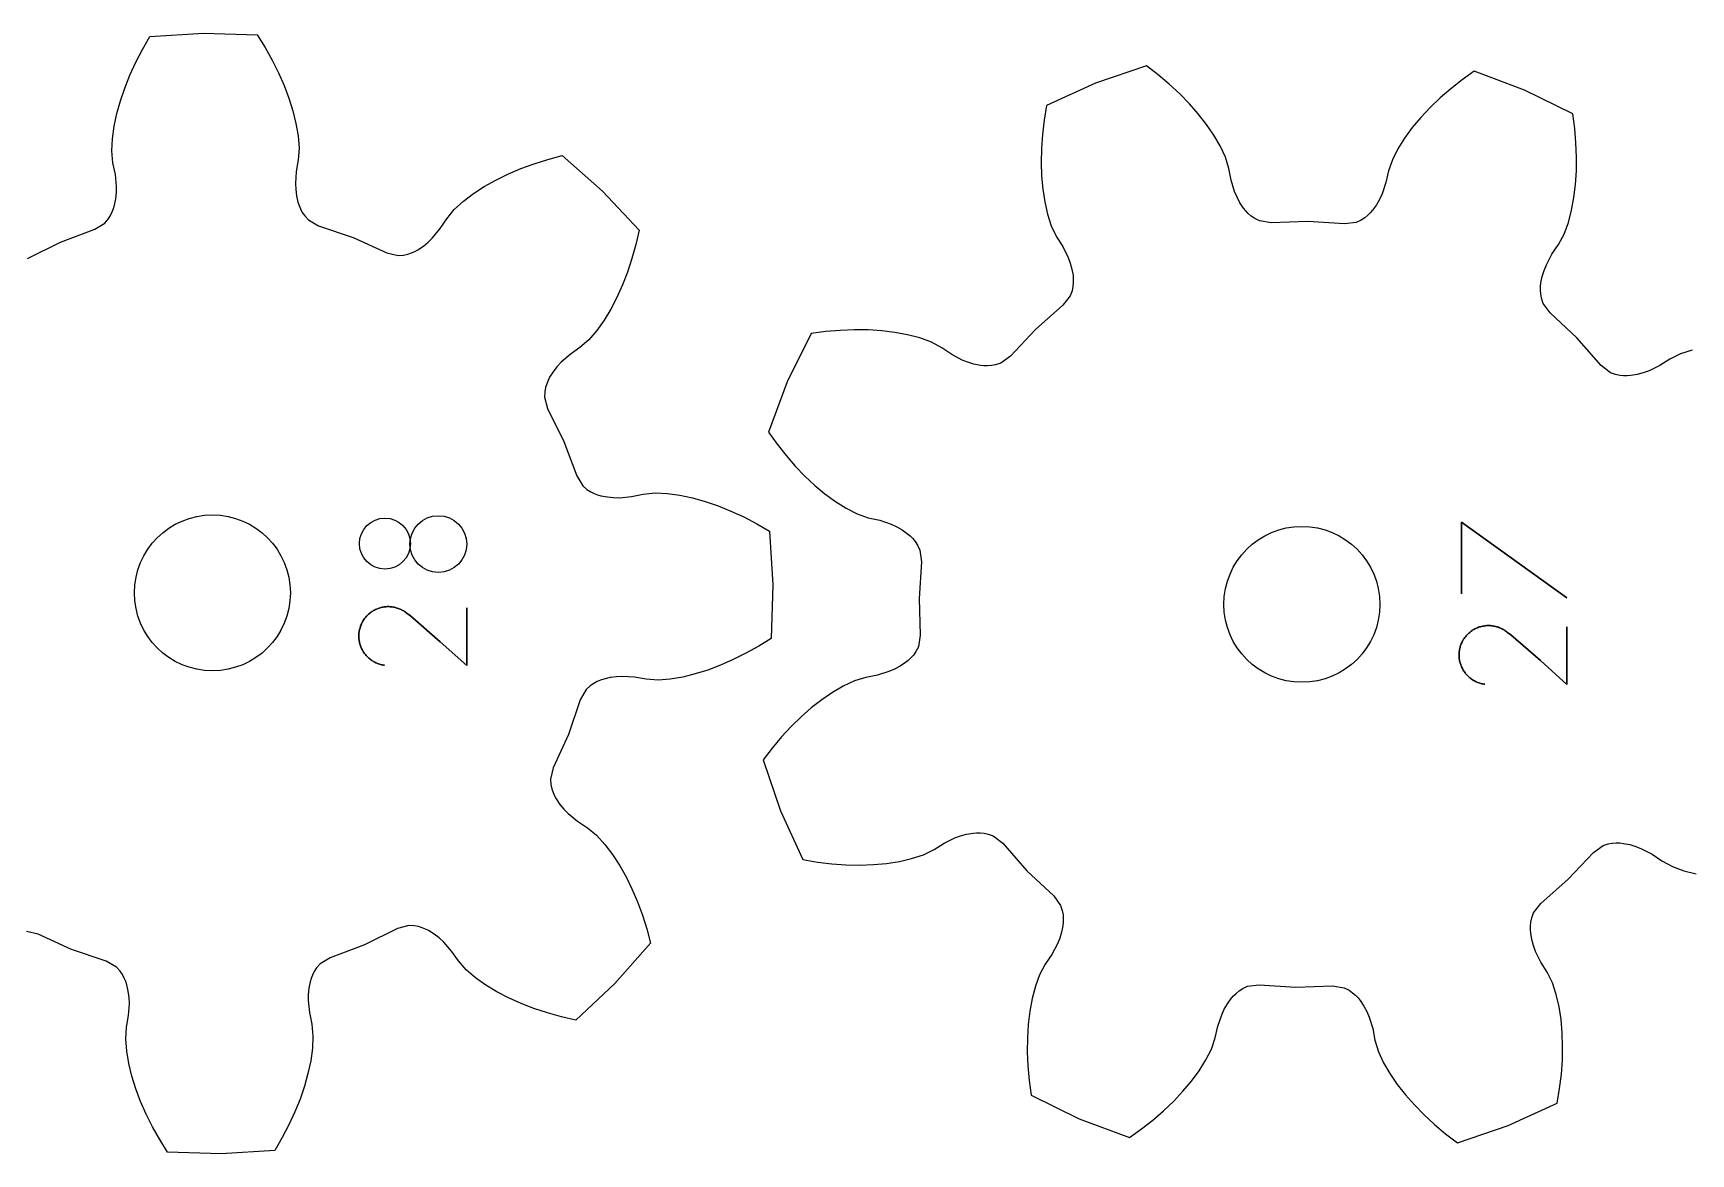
# Model space of a CAD drawing. Extents: x -24 to 6, y -20.7 to -0.7.
# Drawn here: x -15.553 to -12.364, y -5.566 to -3.409 of the extents above; entities that cross this region are included whole.
import ezdxf

# ---------------------------------------------------------------- set-up
doc = ezdxf.new("R2010")
doc.units = 0
doc.layers.add('LAYER_1', color=7, linetype='CONTINUOUS')

msp = doc.modelspace()

# ---------------------------------------------------------------- linework, layer by layer
at = {"layer": 'LAYER_1', "color": 250}
for p, q in [((-15.3281, -3.4153), (-15.225, -3.4087)), ((-15.225, -3.4087), (-15.1217, -3.412)), ((-15.1217, -3.412), (-15.1066, -3.4362)), ((-15.3553, -3.4647), (-15.3424, -3.4399)), ((-15.3424, -3.4399), (-15.3281, -3.4153)), ((-15.1066, -3.4362), (-15.0929, -3.4606)), ((-15.3667, -3.4895), (-15.3553, -3.4647)), ((-15.0929, -3.4606), (-15.0807, -3.485)), ((-13.4113, -3.4718), (-13.5091, -3.5052)), ((-13.3887, -3.4891), (-13.4113, -3.4718)), ((-15.3767, -3.5143), (-15.3667, -3.4895)), ((-15.0807, -3.485), (-15.07, -3.5095)), ((-13.5091, -3.5052), (-13.6033, -3.5478)), ((-13.3673, -3.5071), (-13.3887, -3.4891)), ((-13.3472, -3.5256), (-13.3673, -3.5071)), ((-12.8036, -3.4983), (-12.8256, -3.5156)), ((-12.7804, -3.4817), (-12.8036, -3.4983)), ((-12.6837, -3.5182), (-12.7804, -3.4817)), ((-15.392, -3.5635), (-15.3851, -3.539)), ((-15.3851, -3.539), (-15.3767, -3.5143)), ((-15.07, -3.5095), (-15.0608, -3.5339)), ((-15.0608, -3.5339), (-15.0532, -3.5582)), ((-13.3285, -3.5447), (-13.3472, -3.5256)), ((-12.8462, -3.5335), (-12.8655, -3.552)), ((-12.8256, -3.5156), (-12.8462, -3.5335)), ((-12.591, -3.5637), (-12.6837, -3.5182)), ((-15.3971, -3.5878), (-15.392, -3.5635)), ((-15.0532, -3.5582), (-15.0472, -3.5823)), ((-13.6033, -3.5478), (-13.6079, -3.576)), ((-13.3113, -3.5642), (-13.3285, -3.5447)), ((-13.2956, -3.5843), (-13.3113, -3.5642)), ((-12.8833, -3.571), (-12.8997, -3.5905)), ((-12.8655, -3.552), (-12.8833, -3.571)), ((-12.5872, -3.592), (-12.591, -3.5637)), ((-15.4004, -3.6119), (-15.3971, -3.5878)), ((-15.0472, -3.5823), (-15.0432, -3.6063)), ((-13.6079, -3.576), (-13.6113, -3.6037)), ((-13.2815, -3.6048), (-13.2956, -3.5843)), ((-12.8997, -3.5905), (-12.9144, -3.6106)), ((-12.5848, -3.6198), (-12.5872, -3.592)), ((-15.4016, -3.6355), (-15.4004, -3.6119)), ((-15.3993, -3.6583), (-15.4016, -3.6355)), ((-15.0432, -3.6063), (-15.0413, -3.6298)), ((-15.0413, -3.6298), (-15.0428, -3.6528)), ((-13.6132, -3.6309), (-13.6138, -3.6576)), ((-13.6113, -3.6037), (-13.6132, -3.6309)), ((-13.2693, -3.6258), (-13.2815, -3.6048)), ((-13.2592, -3.6471), (-13.2693, -3.6258)), ((-12.9273, -3.6311), (-12.938, -3.6522)), ((-12.9144, -3.6106), (-12.9273, -3.6311)), ((-12.5837, -3.6471), (-12.5848, -3.6198)), ((-15.3946, -3.6807), (-15.3993, -3.6583)), ((-15.0428, -3.6528), (-15.0469, -3.6752)), ((-14.6148, -3.6695), (-14.5892, -3.66)), ((-14.5892, -3.66), (-14.5626, -3.6516)), ((-14.5626, -3.6516), (-14.535, -3.6443)), ((-14.535, -3.6443), (-14.4574, -3.7126)), ((-13.6138, -3.6576), (-13.6129, -3.6837)), ((-13.2525, -3.6691), (-13.2592, -3.6471)), ((-12.938, -3.6522), (-12.9454, -3.674)), ((-12.5839, -3.6738), (-12.5837, -3.6471)), ((-15.3924, -3.7036), (-15.3946, -3.6807)), ((-15.0469, -3.6752), (-15.0483, -3.6982)), ((-15.0483, -3.6982), (-15.0478, -3.7099)), ((-14.685, -3.7039), (-14.6628, -3.6914)), ((-14.6628, -3.6914), (-14.6394, -3.6799)), ((-14.6394, -3.6799), (-14.6148, -3.6695)), ((-13.6129, -3.6837), (-13.6107, -3.7091)), ((-13.2483, -3.6915), (-13.2525, -3.6691)), ((-13.2416, -3.7135), (-13.2483, -3.6915)), ((-12.9503, -3.6962), (-12.9577, -3.718)), ((-12.9454, -3.674), (-12.9503, -3.6962)), ((-12.5856, -3.6998), (-12.5839, -3.6738)), ((-15.3963, -3.7397), (-15.3938, -3.7273)), ((-15.3938, -3.7273), (-15.3926, -3.7153)), ((-15.3926, -3.7153), (-15.3924, -3.7036)), ((-15.0478, -3.7099), (-15.0462, -3.7219)), ((-15.0462, -3.7219), (-15.0434, -3.7342)), ((-14.7252, -3.7322), (-14.7058, -3.7175)), ((-14.7058, -3.7175), (-14.685, -3.7039)), ((-14.4574, -3.7126), (-14.3867, -3.788)), ((-13.6107, -3.7091), (-13.6069, -3.7336)), ((-13.2369, -3.7243), (-13.2416, -3.7135)), ((-13.2312, -3.735), (-13.2369, -3.7243)), ((-12.9627, -3.7287), (-12.9687, -3.7391)), ((-12.9577, -3.718), (-12.9627, -3.7287)), ((-12.5932, -3.7496), (-12.5887, -3.7251)), ((-12.5887, -3.7251), (-12.5856, -3.6998)), ((-15.4084, -3.7665), (-15.4039, -3.7594)), ((-15.4039, -3.7594), (-15.4006, -3.7526)), ((-15.4006, -3.7526), (-15.3981, -3.7461)), ((-15.3981, -3.7461), (-15.3963, -3.7397)), ((-15.0434, -3.7342), (-15.0413, -3.7405)), ((-15.0413, -3.7405), (-15.0386, -3.7469)), ((-15.0386, -3.7469), (-15.0351, -3.7536)), ((-15.0351, -3.7536), (-15.0304, -3.7606)), ((-15.0304, -3.7606), (-15.0234, -3.7682)), ((-14.7573, -3.7658), (-14.7427, -3.7481)), ((-14.7427, -3.7481), (-14.7252, -3.7322)), ((-13.6069, -3.7336), (-13.6015, -3.7573)), ((-13.6015, -3.7573), (-13.5942, -3.7798)), ((-13.2242, -3.7455), (-13.2312, -3.735)), ((-13.22, -3.7506), (-13.2242, -3.7455)), ((-13.2152, -3.7557), (-13.22, -3.7506)), ((-13.2096, -3.7607), (-13.2152, -3.7557)), ((-13.2027, -3.7656), (-13.2096, -3.7607)), ((-12.9854, -3.7593), (-12.9912, -3.7641)), ((-12.9804, -3.7544), (-12.9854, -3.7593)), ((-12.9761, -3.7494), (-12.9804, -3.7544)), ((-12.9687, -3.7391), (-12.9761, -3.7494)), ((-12.5994, -3.773), (-12.5932, -3.7496)), ((-15.5005, -3.8111), (-15.4345, -3.7862)), ((-15.4345, -3.7862), (-15.4151, -3.7743)), ((-15.4151, -3.7743), (-15.4084, -3.7665)), ((-15.0234, -3.7682), (-15.0037, -3.7795)), ((-15.0037, -3.7795), (-14.9369, -3.8023)), ((-14.7844, -3.8027), (-14.7697, -3.7849)), ((-14.7697, -3.7849), (-14.7573, -3.7658)), ((-14.3867, -3.788), (-14.3932, -3.8157)), ((-13.5942, -3.7798), (-13.584, -3.8004)), ((-13.1935, -3.7702), (-13.2027, -3.7656)), ((-13.171, -3.7738), (-13.1935, -3.7702)), ((-13.1005, -3.7715), (-13.171, -3.7738)), ((-13.0301, -3.776), (-13.1005, -3.7715)), ((-13.0075, -3.7732), (-13.0301, -3.776)), ((-12.9982, -3.7688), (-13.0075, -3.7732)), ((-12.9912, -3.7641), (-12.9982, -3.7688)), ((-12.6073, -3.7953), (-12.5994, -3.773)), ((-15.5639, -3.8422), (-15.5005, -3.8111)), ((-14.9369, -3.8023), (-14.8726, -3.8314)), ((-14.8184, -3.8287), (-14.8126, -3.8255)), ((-14.8126, -3.8255), (-14.8021, -3.8185)), ((-14.8021, -3.8185), (-14.7928, -3.8109)), ((-14.7928, -3.8109), (-14.7844, -3.8027)), ((-14.3932, -3.8157), (-14.4008, -3.8426)), ((-13.584, -3.8004), (-13.5717, -3.8196)), ((-13.5717, -3.8196), (-13.5616, -3.8403)), ((-12.6311, -3.8343), (-12.6182, -3.8155)), ((-12.6182, -3.8155), (-12.6073, -3.7953)), ((-14.8726, -3.8314), (-14.8504, -3.8367)), ((-14.8504, -3.8367), (-14.8402, -3.8359)), ((-14.8402, -3.8359), (-14.8319, -3.834)), ((-14.8319, -3.834), (-14.8248, -3.8315)), ((-14.8248, -3.8315), (-14.8184, -3.8287)), ((-14.4008, -3.8426), (-14.4094, -3.8685)), ((-13.5616, -3.8403), (-13.5576, -3.8513)), ((-13.5576, -3.8513), (-13.5544, -3.8629)), ((-12.6462, -3.8656), (-12.6418, -3.8547)), ((-12.6418, -3.8547), (-12.6311, -3.8343)), ((-14.4094, -3.8685), (-14.4191, -3.8934)), ((-13.5544, -3.8629), (-13.5524, -3.8754)), ((-13.5519, -3.889), (-13.5526, -3.8965)), ((-13.5524, -3.8754), (-13.5519, -3.882)), ((-13.5519, -3.882), (-13.5519, -3.889)), ((-12.6528, -3.8961), (-12.6522, -3.8895)), ((-12.6522, -3.8895), (-12.6497, -3.8771)), ((-12.6497, -3.8771), (-12.6462, -3.8656)), ((-14.4298, -3.9172), (-14.4416, -3.9398)), ((-14.4191, -3.8934), (-14.4298, -3.9172)), ((-13.5578, -3.9144), (-13.5717, -3.9324)), ((-13.5543, -3.9048), (-13.5578, -3.9144)), ((-13.5526, -3.8965), (-13.5543, -3.9048)), ((-12.653, -3.9031), (-12.6528, -3.8961)), ((-12.6526, -3.9106), (-12.653, -3.9031)), ((-12.6512, -3.919), (-12.6526, -3.9106)), ((-12.648, -3.9287), (-12.6512, -3.919)), ((-14.4416, -3.9398), (-14.4545, -3.961)), ((-13.5717, -3.9324), (-13.6247, -3.9791)), ((-12.6346, -3.9472), (-12.648, -3.9287)), ((-12.5831, -3.9954), (-12.6346, -3.9472)), ((-14.4686, -3.9808), (-14.4839, -3.9988)), ((-14.4545, -3.961), (-14.4686, -3.9808)), ((-14.0281, -3.9831), (-14.0564, -3.9869)), ((-14.0003, -3.9807), (-14.0281, -3.9831)), ((-13.973, -3.9796), (-14.0003, -3.9807)), ((-13.9463, -3.9799), (-13.973, -3.9796)), ((-13.9203, -3.9815), (-13.9463, -3.9799)), ((-13.895, -3.9846), (-13.9203, -3.9815)), ((-13.8706, -3.9892), (-13.895, -3.9846)), ((-13.6247, -3.9791), (-13.6729, -4.0306)), ((-14.5012, -4.0139), (-14.5199, -4.027)), ((-14.4839, -3.9988), (-14.5012, -4.0139)), ((-14.0564, -3.9869), (-14.102, -4.0797)), ((-13.8471, -3.9953), (-13.8706, -3.9892)), ((-13.8248, -4.0033), (-13.8471, -3.9953)), ((-13.8046, -4.0141), (-13.8248, -4.0033)), ((-13.7858, -4.027), (-13.8046, -4.0141)), ((-12.5365, -4.0484), (-12.5831, -3.9954)), ((-14.5372, -4.0422), (-14.5451, -4.0508)), ((-14.5199, -4.027), (-14.5372, -4.0422)), ((-13.7654, -4.0378), (-13.7858, -4.027)), ((-13.7545, -4.0422), (-13.7654, -4.0378)), ((-13.743, -4.0457), (-13.7545, -4.0422)), ((-13.7306, -4.0481), (-13.743, -4.0457)), ((-13.724, -4.0488), (-13.7306, -4.0481)), ((-13.717, -4.049), (-13.724, -4.0488)), ((-13.7095, -4.0485), (-13.717, -4.049)), ((-13.7012, -4.0471), (-13.7095, -4.0485)), ((-13.6914, -4.0439), (-13.7012, -4.0471)), ((-13.6729, -4.0306), (-13.6914, -4.0439)), ((-12.5185, -4.0624), (-12.5365, -4.0484)), ((-12.4236, -4.0484), (-12.4443, -4.0585)), ((-12.4044, -4.0361), (-12.4236, -4.0484)), ((-12.3838, -4.0259), (-12.4044, -4.0361)), ((-12.3613, -4.0186), (-12.3838, -4.0259)), ((-14.5621, -4.0771), (-14.5648, -4.0835)), ((-14.5592, -4.0711), (-14.5621, -4.0771)), ((-14.5525, -4.0604), (-14.5592, -4.0711)), ((-14.5451, -4.0508), (-14.5525, -4.0604)), ((-14.102, -4.0797), (-14.1384, -4.1764)), ((-12.5088, -4.0659), (-12.5185, -4.0624)), ((-12.5006, -4.0675), (-12.5088, -4.0659)), ((-12.4931, -4.0682), (-12.5006, -4.0675)), ((-12.4861, -4.0682), (-12.4931, -4.0682)), ((-12.4794, -4.0678), (-12.4861, -4.0682)), ((-12.467, -4.0657), (-12.4794, -4.0678)), ((-12.4553, -4.0626), (-12.467, -4.0657)), ((-12.4443, -4.0585), (-12.4553, -4.0626)), ((-14.5686, -4.099), (-14.5691, -4.1093)), ((-14.5691, -4.1093), (-14.5631, -4.1312)), ((-14.567, -4.0907), (-14.5686, -4.099)), ((-14.5648, -4.0835), (-14.567, -4.0907)), ((-14.5631, -4.1312), (-14.532, -4.1946)), ((-14.1384, -4.1764), (-14.1218, -4.1996)), ((-14.532, -4.1946), (-14.5071, -4.2606)), ((-14.1218, -4.1996), (-14.1045, -4.2215)), ((-14.1045, -4.2215), (-14.0866, -4.2421)), ((-14.5071, -4.2606), (-14.4952, -4.28)), ((-14.0866, -4.2421), (-14.0682, -4.2614)), ((-14.0682, -4.2614), (-14.0491, -4.2793)), ((-14.4952, -4.28), (-14.4874, -4.2867)), ((-14.4874, -4.2867), (-14.4803, -4.2912)), ((-14.4803, -4.2912), (-14.4735, -4.2945)), ((-14.4735, -4.2945), (-14.467, -4.297)), ((-14.467, -4.297), (-14.4606, -4.2989)), ((-14.4606, -4.2989), (-14.4482, -4.3014)), ((-14.4482, -4.3014), (-14.4362, -4.3026)), ((-14.4362, -4.3026), (-14.4245, -4.3027)), ((-14.4245, -4.3027), (-14.4015, -4.3006)), ((-14.4015, -4.3006), (-14.3792, -4.2958)), ((-14.3792, -4.2958), (-14.3564, -4.2936)), ((-14.3564, -4.2936), (-14.3327, -4.2947)), ((-14.3327, -4.2947), (-14.3087, -4.298)), ((-14.3087, -4.298), (-14.2844, -4.3032)), ((-14.2844, -4.3032), (-14.2598, -4.31)), ((-14.0491, -4.2793), (-14.0296, -4.2956)), ((-14.0296, -4.2956), (-14.0095, -4.3103)), ((-14.2598, -4.31), (-14.2352, -4.3185)), ((-14.2352, -4.3185), (-14.2104, -4.3284)), ((-14.2104, -4.3284), (-14.1856, -4.3399)), ((-14.0095, -4.3103), (-13.989, -4.3232)), ((-13.989, -4.3232), (-13.9679, -4.334)), ((-13.9679, -4.334), (-13.9462, -4.3413)), ((-14.1856, -4.3399), (-14.1608, -4.3528)), ((-14.1608, -4.3528), (-14.1361, -4.367)), ((-14.1361, -4.367), (-14.1296, -4.4702)), ((-13.9462, -4.3413), (-13.9239, -4.3462)), ((-13.9239, -4.3462), (-13.9021, -4.3537)), ((-13.9021, -4.3537), (-13.8915, -4.3586)), ((-13.8915, -4.3586), (-13.881, -4.3646)), ((-13.881, -4.3646), (-13.8708, -4.372)), ((-12.8053, -4.3499), (-12.6021, -4.4953)), ((-12.6021, -4.4953), (-12.8053, -4.3499)), ((-12.8053, -4.3499), (-12.8053, -4.4876)), ((-12.8053, -4.4876), (-12.8053, -4.3499)), ((-13.8708, -4.372), (-13.8657, -4.3764)), ((-13.8657, -4.3764), (-13.8608, -4.3813)), ((-13.8608, -4.3813), (-13.856, -4.3871)), ((-13.856, -4.3871), (-13.8513, -4.3941)), ((-13.8513, -4.3941), (-13.8469, -4.4035)), ((-13.8441, -4.426), (-13.8486, -4.4965)), ((-13.8469, -4.4035), (-13.8441, -4.426)), ((-14.1296, -4.4702), (-14.1329, -4.5735)), ((-13.8486, -4.4965), (-13.8463, -4.567)), ((-12.8053, -4.4876), (-12.8053, -4.4876)), ((-12.8053, -4.4876), (-12.8053, -4.4876)), ((-12.6021, -4.4953), (-12.6021, -4.4953)), ((-12.6021, -4.4953), (-12.6021, -4.4953)), ((-14.9089, -4.5281), (-14.9103, -4.5295)), ((-14.9103, -4.5295), (-14.9089, -4.5281)), ((-14.9074, -4.5268), (-14.9089, -4.5281)), ((-14.9089, -4.5281), (-14.9074, -4.5268)), ((-14.9059, -4.5255), (-14.9074, -4.5268)), ((-14.9074, -4.5268), (-14.9059, -4.5255)), ((-14.9044, -4.5243), (-14.9059, -4.5255)), ((-14.9059, -4.5255), (-14.9044, -4.5243)), ((-14.9028, -4.5231), (-14.9044, -4.5243)), ((-14.9044, -4.5243), (-14.9028, -4.5231)), ((-14.9012, -4.522), (-14.9028, -4.5231)), ((-14.9028, -4.5231), (-14.9012, -4.522)), ((-14.8996, -4.5209), (-14.9012, -4.522)), ((-14.9012, -4.522), (-14.8996, -4.5209)), ((-14.8979, -4.5199), (-14.8996, -4.5209)), ((-14.8996, -4.5209), (-14.8979, -4.5199)), ((-14.8961, -4.5189), (-14.8979, -4.5199)), ((-14.8979, -4.5199), (-14.8961, -4.5189)), ((-14.8944, -4.518), (-14.8961, -4.5189)), ((-14.8961, -4.5189), (-14.8944, -4.518)), ((-14.8926, -4.5172), (-14.8944, -4.518)), ((-14.8944, -4.518), (-14.8926, -4.5172)), ((-14.8908, -4.5165), (-14.8926, -4.5172)), ((-14.8926, -4.5172), (-14.8908, -4.5165)), ((-14.889, -4.5158), (-14.8908, -4.5165)), ((-14.8908, -4.5165), (-14.889, -4.5158)), ((-14.8871, -4.5151), (-14.889, -4.5158)), ((-14.889, -4.5158), (-14.8871, -4.5151)), ((-14.8852, -4.5145), (-14.8871, -4.5151)), ((-14.8871, -4.5151), (-14.8852, -4.5145)), ((-14.8833, -4.514), (-14.8852, -4.5145)), ((-14.8852, -4.5145), (-14.8833, -4.514)), ((-14.8814, -4.5136), (-14.8833, -4.514)), ((-14.8833, -4.514), (-14.8814, -4.5136)), ((-14.8795, -4.5132), (-14.8814, -4.5136)), ((-14.8814, -4.5136), (-14.8795, -4.5132)), ((-14.8775, -4.5129), (-14.8795, -4.5132)), ((-14.8795, -4.5132), (-14.8775, -4.5129)), ((-14.8756, -4.5127), (-14.8775, -4.5129)), ((-14.8775, -4.5129), (-14.8756, -4.5127)), ((-14.8736, -4.5125), (-14.8756, -4.5127)), ((-14.8756, -4.5127), (-14.8736, -4.5125)), ((-14.8717, -4.5124), (-14.8736, -4.5125)), ((-14.8736, -4.5125), (-14.8717, -4.5124)), ((-14.8697, -4.5124), (-14.8717, -4.5124)), ((-14.8717, -4.5124), (-14.8697, -4.5124)), ((-14.8678, -4.5124), (-14.8697, -4.5124)), ((-14.8697, -4.5124), (-14.8678, -4.5124)), ((-14.8658, -4.5125), (-14.8678, -4.5124)), ((-14.8678, -4.5124), (-14.8658, -4.5125)), ((-14.8638, -4.5127), (-14.8658, -4.5125)), ((-14.8658, -4.5125), (-14.8638, -4.5127)), ((-14.8619, -4.5129), (-14.8638, -4.5127)), ((-14.8638, -4.5127), (-14.8619, -4.5129)), ((-14.8599, -4.5132), (-14.8619, -4.5129)), ((-14.8619, -4.5129), (-14.8599, -4.5132)), ((-14.858, -4.5136), (-14.8599, -4.5132)), ((-14.8599, -4.5132), (-14.858, -4.5136)), ((-14.8561, -4.514), (-14.858, -4.5136)), ((-14.858, -4.5136), (-14.8561, -4.514)), ((-14.8542, -4.5145), (-14.8561, -4.514)), ((-14.8561, -4.514), (-14.8542, -4.5145)), ((-14.8523, -4.5151), (-14.8542, -4.5145)), ((-14.8542, -4.5145), (-14.8523, -4.5151)), ((-14.8505, -4.5157), (-14.8523, -4.5151)), ((-14.8523, -4.5151), (-14.8505, -4.5157)), ((-14.8486, -4.5164), (-14.8505, -4.5157)), ((-14.8505, -4.5157), (-14.8486, -4.5164)), ((-14.8468, -4.5172), (-14.8486, -4.5164)), ((-14.8486, -4.5164), (-14.8468, -4.5172)), ((-14.845, -4.518), (-14.8468, -4.5172)), ((-14.8468, -4.5172), (-14.845, -4.518)), ((-14.8433, -4.5189), (-14.845, -4.518)), ((-14.845, -4.518), (-14.8433, -4.5189)), ((-14.8415, -4.5198), (-14.8433, -4.5189)), ((-14.8433, -4.5189), (-14.8415, -4.5198)), ((-14.8399, -4.5208), (-14.8415, -4.5198)), ((-14.8415, -4.5198), (-14.8399, -4.5208)), ((-14.8382, -4.5219), (-14.8399, -4.5208)), ((-14.8399, -4.5208), (-14.8382, -4.5219)), ((-14.8366, -4.523), (-14.8382, -4.5219)), ((-14.8382, -4.5219), (-14.8366, -4.523)), ((-14.835, -4.5242), (-14.8366, -4.523)), ((-14.8366, -4.523), (-14.835, -4.5242)), ((-14.8335, -4.5254), (-14.835, -4.5242)), ((-14.835, -4.5242), (-14.8335, -4.5254)), ((-14.8269, -4.5299), (-14.8335, -4.5254)), ((-14.8335, -4.5254), (-14.8269, -4.5299)), ((-14.7188, -4.6259), (-14.7188, -4.5147)), ((-14.7188, -4.5147), (-14.7188, -4.5147)), ((-14.7188, -4.5147), (-14.7188, -4.5147)), ((-14.7188, -4.5147), (-14.7188, -4.6259)), ((-14.9254, -4.5587), (-14.9257, -4.5606)), ((-14.9257, -4.5606), (-14.9254, -4.5587)), ((-14.925, -4.5568), (-14.9254, -4.5587)), ((-14.9254, -4.5587), (-14.925, -4.5568)), ((-14.9246, -4.5549), (-14.925, -4.5568)), ((-14.925, -4.5568), (-14.9246, -4.5549)), ((-14.924, -4.553), (-14.9246, -4.5549)), ((-14.9246, -4.5549), (-14.924, -4.553)), ((-14.9234, -4.5511), (-14.924, -4.553)), ((-14.924, -4.553), (-14.9234, -4.5511)), ((-14.9228, -4.5492), (-14.9234, -4.5511)), ((-14.9234, -4.5511), (-14.9228, -4.5492)), ((-14.9221, -4.5474), (-14.9228, -4.5492)), ((-14.9228, -4.5492), (-14.9221, -4.5474)), ((-14.9213, -4.5456), (-14.9221, -4.5474)), ((-14.9221, -4.5474), (-14.9213, -4.5456)), ((-14.9204, -4.5438), (-14.9213, -4.5456)), ((-14.9213, -4.5456), (-14.9204, -4.5438)), ((-14.9195, -4.5421), (-14.9204, -4.5438)), ((-14.9204, -4.5438), (-14.9195, -4.5421)), ((-14.9186, -4.5404), (-14.9195, -4.5421)), ((-14.9195, -4.5421), (-14.9186, -4.5404)), ((-14.9175, -4.5387), (-14.9186, -4.5404)), ((-14.9186, -4.5404), (-14.9175, -4.5387)), ((-14.9165, -4.5371), (-14.9175, -4.5387)), ((-14.9175, -4.5387), (-14.9165, -4.5371)), ((-14.9153, -4.5355), (-14.9165, -4.5371)), ((-14.9165, -4.5371), (-14.9153, -4.5355)), ((-14.9141, -4.5339), (-14.9153, -4.5355)), ((-14.9153, -4.5355), (-14.9141, -4.5339)), ((-14.9129, -4.5324), (-14.9141, -4.5339)), ((-14.9141, -4.5339), (-14.9129, -4.5324)), ((-14.9116, -4.5309), (-14.9129, -4.5324)), ((-14.9129, -4.5324), (-14.9116, -4.5309)), ((-14.9103, -4.5295), (-14.9116, -4.5309)), ((-14.9116, -4.5309), (-14.9103, -4.5295)), ((-14.7698, -4.5799), (-14.8269, -4.5299)), ((-14.8269, -4.5299), (-14.7698, -4.5799)), ((-12.7862, -4.5595), (-12.7877, -4.5607)), ((-12.7877, -4.5607), (-12.7862, -4.5595)), ((-12.7845, -4.5584), (-12.7862, -4.5595)), ((-12.7862, -4.5595), (-12.7845, -4.5584)), ((-12.7829, -4.5573), (-12.7845, -4.5584)), ((-12.7845, -4.5584), (-12.7829, -4.5573)), ((-12.7812, -4.5563), (-12.7829, -4.5573)), ((-12.7829, -4.5573), (-12.7812, -4.5563)), ((-12.7795, -4.5554), (-12.7812, -4.5563)), ((-12.7812, -4.5563), (-12.7795, -4.5554)), ((-12.7777, -4.5545), (-12.7795, -4.5554)), ((-12.7795, -4.5554), (-12.7777, -4.5545)), ((-12.776, -4.5537), (-12.7777, -4.5545)), ((-12.7777, -4.5545), (-12.776, -4.5537)), ((-12.7741, -4.5529), (-12.776, -4.5537)), ((-12.776, -4.5537), (-12.7741, -4.5529)), ((-12.7723, -4.5522), (-12.7741, -4.5529)), ((-12.7741, -4.5529), (-12.7723, -4.5522)), ((-12.7704, -4.5516), (-12.7723, -4.5522)), ((-12.7723, -4.5522), (-12.7704, -4.5516)), ((-12.7686, -4.551), (-12.7704, -4.5516)), ((-12.7704, -4.5516), (-12.7686, -4.551)), ((-12.7667, -4.5505), (-12.7686, -4.551)), ((-12.7686, -4.551), (-12.7667, -4.5505)), ((-12.7648, -4.55), (-12.7667, -4.5505)), ((-12.7667, -4.5505), (-12.7648, -4.55)), ((-12.7628, -4.5497), (-12.7648, -4.55)), ((-12.7648, -4.55), (-12.7628, -4.5497)), ((-12.7609, -4.5494), (-12.7628, -4.5497)), ((-12.7628, -4.5497), (-12.7609, -4.5494)), ((-12.7589, -4.5491), (-12.7609, -4.5494)), ((-12.7609, -4.5494), (-12.7589, -4.5491)), ((-12.757, -4.549), (-12.7589, -4.5491)), ((-12.7589, -4.5491), (-12.757, -4.549)), ((-12.755, -4.5489), (-12.757, -4.549)), ((-12.757, -4.549), (-12.755, -4.5489)), ((-12.7531, -4.5488), (-12.755, -4.5489)), ((-12.755, -4.5489), (-12.7531, -4.5488)), ((-12.7511, -4.5488), (-12.7531, -4.5488)), ((-12.7531, -4.5488), (-12.7511, -4.5488)), ((-12.7491, -4.5489), (-12.7511, -4.5488)), ((-12.7511, -4.5488), (-12.7491, -4.5489)), ((-12.7472, -4.5491), (-12.7491, -4.5489)), ((-12.7491, -4.5489), (-12.7472, -4.5491)), ((-12.7452, -4.5494), (-12.7472, -4.5491)), ((-12.7472, -4.5491), (-12.7452, -4.5494)), ((-12.7433, -4.5497), (-12.7452, -4.5494)), ((-12.7452, -4.5494), (-12.7433, -4.5497)), ((-12.7414, -4.55), (-12.7433, -4.5497)), ((-12.7433, -4.5497), (-12.7414, -4.55)), ((-12.7394, -4.5505), (-12.7414, -4.55)), ((-12.7414, -4.55), (-12.7394, -4.5505)), ((-12.7375, -4.551), (-12.7394, -4.5505)), ((-12.7394, -4.5505), (-12.7375, -4.551)), ((-12.7357, -4.5515), (-12.7375, -4.551)), ((-12.7375, -4.551), (-12.7357, -4.5515)), ((-12.7338, -4.5522), (-12.7357, -4.5515)), ((-12.7357, -4.5515), (-12.7338, -4.5522)), ((-12.732, -4.5529), (-12.7338, -4.5522)), ((-12.7338, -4.5522), (-12.732, -4.5529)), ((-12.7301, -4.5536), (-12.732, -4.5529)), ((-12.732, -4.5529), (-12.7301, -4.5536)), ((-12.7284, -4.5544), (-12.7301, -4.5536)), ((-12.7301, -4.5536), (-12.7284, -4.5544)), ((-12.7266, -4.5553), (-12.7284, -4.5544)), ((-12.7284, -4.5544), (-12.7266, -4.5553)), ((-12.7249, -4.5563), (-12.7266, -4.5553)), ((-12.7266, -4.5553), (-12.7249, -4.5563)), ((-12.7232, -4.5573), (-12.7249, -4.5563)), ((-12.7249, -4.5563), (-12.7232, -4.5573)), ((-12.7215, -4.5583), (-12.7232, -4.5573)), ((-12.7232, -4.5573), (-12.7215, -4.5583)), ((-12.7199, -4.5595), (-12.7215, -4.5583)), ((-12.7215, -4.5583), (-12.7199, -4.5595)), ((-12.7184, -4.5606), (-12.7199, -4.5595)), ((-12.7199, -4.5595), (-12.7184, -4.5606)), ((-12.6021, -4.6623), (-12.6021, -4.5511)), ((-12.6021, -4.5511), (-12.6021, -4.5511)), ((-12.6021, -4.5511), (-12.6021, -4.5511)), ((-12.6021, -4.5511), (-12.6021, -4.6623)), ((-14.9263, -4.5665), (-14.9264, -4.5685)), ((-14.9264, -4.5685), (-14.9263, -4.5665)), ((-14.9264, -4.5685), (-14.9263, -4.5704)), ((-14.9263, -4.5704), (-14.9264, -4.5685)), ((-14.9262, -4.5645), (-14.9263, -4.5665)), ((-14.9263, -4.5665), (-14.9262, -4.5645)), ((-14.9263, -4.5704), (-14.9263, -4.5724)), ((-14.9263, -4.5724), (-14.9263, -4.5704)), ((-14.9263, -4.5724), (-14.9261, -4.5744)), ((-14.9261, -4.5744), (-14.9263, -4.5724)), ((-14.926, -4.5626), (-14.9262, -4.5645)), ((-14.9262, -4.5645), (-14.926, -4.5626)), ((-14.9261, -4.5744), (-14.9259, -4.5763)), ((-14.9259, -4.5763), (-14.9261, -4.5744)), ((-14.9257, -4.5606), (-14.926, -4.5626)), ((-14.926, -4.5626), (-14.9257, -4.5606)), ((-14.9259, -4.5763), (-14.9256, -4.5782)), ((-14.9256, -4.5782), (-14.9259, -4.5763)), ((-14.9256, -4.5782), (-14.9253, -4.5802)), ((-14.9253, -4.5802), (-14.9256, -4.5782)), ((-14.9253, -4.5802), (-14.9248, -4.5821)), ((-14.9248, -4.5821), (-14.9253, -4.5802)), ((-14.9248, -4.5821), (-14.9244, -4.584)), ((-14.9244, -4.584), (-14.9248, -4.5821)), ((-14.9244, -4.584), (-14.9238, -4.5859)), ((-14.9238, -4.5859), (-14.9244, -4.584)), ((-14.9238, -4.5859), (-14.9232, -4.5878)), ((-14.9232, -4.5878), (-14.9238, -4.5859)), ((-14.9232, -4.5878), (-14.9225, -4.5896)), ((-14.9225, -4.5896), (-14.9232, -4.5878)), ((-14.9225, -4.5896), (-14.9218, -4.5914)), ((-14.9218, -4.5914), (-14.9225, -4.5896)), ((-14.9218, -4.5914), (-14.921, -4.5932)), ((-14.921, -4.5932), (-14.9218, -4.5914)), ((-14.7188, -4.6259), (-14.7698, -4.5799)), ((-14.7698, -4.5799), (-14.7188, -4.6259)), ((-14.1571, -4.5885), (-14.1815, -4.6022)), ((-14.1329, -4.5735), (-14.1571, -4.5885)), ((-13.8499, -4.5895), (-13.8545, -4.5987)), ((-13.8463, -4.567), (-13.8499, -4.5895)), ((-12.8079, -4.5913), (-12.8084, -4.5932)), ((-12.8084, -4.5932), (-12.8079, -4.5913)), ((-12.8074, -4.5894), (-12.8079, -4.5913)), ((-12.8079, -4.5913), (-12.8074, -4.5894)), ((-12.8068, -4.5875), (-12.8074, -4.5894)), ((-12.8074, -4.5894), (-12.8068, -4.5875)), ((-12.8061, -4.5857), (-12.8068, -4.5875)), ((-12.8068, -4.5875), (-12.8061, -4.5857)), ((-12.8054, -4.5839), (-12.8061, -4.5857)), ((-12.8061, -4.5857), (-12.8054, -4.5839)), ((-12.8046, -4.5821), (-12.8054, -4.5839)), ((-12.8054, -4.5839), (-12.8046, -4.5821)), ((-12.8038, -4.5803), (-12.8046, -4.5821)), ((-12.8046, -4.5821), (-12.8038, -4.5803)), ((-12.8029, -4.5785), (-12.8038, -4.5803)), ((-12.8038, -4.5803), (-12.8029, -4.5785)), ((-12.8019, -4.5768), (-12.8029, -4.5785)), ((-12.8029, -4.5785), (-12.8019, -4.5768)), ((-12.8009, -4.5752), (-12.8019, -4.5768)), ((-12.8019, -4.5768), (-12.8009, -4.5752)), ((-12.7998, -4.5735), (-12.8009, -4.5752)), ((-12.8009, -4.5752), (-12.7998, -4.5735)), ((-12.7987, -4.5719), (-12.7998, -4.5735)), ((-12.7998, -4.5735), (-12.7987, -4.5719)), ((-12.7975, -4.5704), (-12.7987, -4.5719)), ((-12.7987, -4.5719), (-12.7975, -4.5704)), ((-12.7962, -4.5688), (-12.7975, -4.5704)), ((-12.7975, -4.5704), (-12.7962, -4.5688)), ((-12.7949, -4.5674), (-12.7962, -4.5688)), ((-12.7962, -4.5688), (-12.7949, -4.5674)), ((-12.7936, -4.5659), (-12.7949, -4.5674)), ((-12.7949, -4.5674), (-12.7936, -4.5659)), ((-12.7922, -4.5645), (-12.7936, -4.5659)), ((-12.7936, -4.5659), (-12.7922, -4.5645)), ((-12.7908, -4.5632), (-12.7922, -4.5645)), ((-12.7922, -4.5645), (-12.7908, -4.5632)), ((-12.7893, -4.5619), (-12.7908, -4.5632)), ((-12.7908, -4.5632), (-12.7893, -4.5619)), ((-12.7877, -4.5607), (-12.7893, -4.5619)), ((-12.7893, -4.5619), (-12.7877, -4.5607)), ((-12.7168, -4.5619), (-12.7184, -4.5606)), ((-12.7184, -4.5606), (-12.7168, -4.5619)), ((-12.7102, -4.5664), (-12.7168, -4.5619)), ((-12.7168, -4.5619), (-12.7102, -4.5664)), ((-12.6532, -4.6163), (-12.7102, -4.5664)), ((-12.7102, -4.5664), (-12.6532, -4.6163)), ((-14.921, -4.5932), (-14.9201, -4.595)), ((-14.9201, -4.595), (-14.921, -4.5932)), ((-14.9201, -4.595), (-14.9192, -4.5967)), ((-14.9192, -4.5967), (-14.9201, -4.595)), ((-14.9192, -4.5967), (-14.9182, -4.5984)), ((-14.9182, -4.5984), (-14.9192, -4.5967)), ((-14.9182, -4.5984), (-14.9171, -4.6001)), ((-14.9171, -4.6001), (-14.9182, -4.5984)), ((-14.9171, -4.6001), (-14.916, -4.6017)), ((-14.916, -4.6017), (-14.9171, -4.6001)), ((-14.916, -4.6017), (-14.9149, -4.6033)), ((-14.9149, -4.6033), (-14.916, -4.6017)), ((-14.9149, -4.6033), (-14.9137, -4.6048)), ((-14.9137, -4.6048), (-14.9149, -4.6033)), ((-14.9137, -4.6048), (-14.9124, -4.6063)), ((-14.9124, -4.6063), (-14.9137, -4.6048)), ((-14.9124, -4.6063), (-14.9111, -4.6078)), ((-14.9111, -4.6078), (-14.9124, -4.6063)), ((-14.9111, -4.6078), (-14.9097, -4.6092)), ((-14.9097, -4.6092), (-14.9111, -4.6078)), ((-14.9097, -4.6092), (-14.9083, -4.6106)), ((-14.9083, -4.6106), (-14.9097, -4.6092)), ((-14.9083, -4.6106), (-14.9068, -4.6119)), ((-14.9068, -4.6119), (-14.9083, -4.6106)), ((-14.9068, -4.6119), (-14.9053, -4.6131)), ((-14.9053, -4.6131), (-14.9068, -4.6119)), ((-14.9053, -4.6131), (-14.9038, -4.6143)), ((-14.9038, -4.6143), (-14.9053, -4.6131)), ((-14.9038, -4.6143), (-14.9022, -4.6155)), ((-14.9022, -4.6155), (-14.9038, -4.6143)), ((-14.9022, -4.6155), (-14.9006, -4.6166)), ((-14.9006, -4.6166), (-14.9022, -4.6155)), ((-14.9006, -4.6166), (-14.8989, -4.6176)), ((-14.8989, -4.6176), (-14.9006, -4.6166)), ((-14.8989, -4.6176), (-14.8972, -4.6186)), ((-14.8972, -4.6186), (-14.8989, -4.6176)), ((-14.8972, -4.6186), (-14.8955, -4.6196)), ((-14.8955, -4.6196), (-14.8972, -4.6186)), ((-14.8955, -4.6196), (-14.8937, -4.6204)), ((-14.8937, -4.6204), (-14.8955, -4.6196)), ((-14.8937, -4.6204), (-14.8919, -4.6212)), ((-14.8919, -4.6212), (-14.8937, -4.6204)), ((-14.8919, -4.6212), (-14.8901, -4.622)), ((-14.8901, -4.622), (-14.8919, -4.6212)), ((-14.8901, -4.622), (-14.8883, -4.6226)), ((-14.8883, -4.6226), (-14.8901, -4.622)), ((-14.8883, -4.6226), (-14.8864, -4.6232)), ((-14.8864, -4.6232), (-14.8883, -4.6226)), ((-14.8864, -4.6232), (-14.8845, -4.6238)), ((-14.8845, -4.6238), (-14.8864, -4.6232)), ((-14.8845, -4.6238), (-14.8826, -4.6243)), ((-14.8826, -4.6243), (-14.8845, -4.6238)), ((-14.2059, -4.6144), (-14.2303, -4.6252)), ((-14.1815, -4.6022), (-14.2059, -4.6144)), ((-13.8747, -4.6202), (-13.8851, -4.6272)), ((-13.8695, -4.616), (-13.8747, -4.6202)), ((-13.8644, -4.6112), (-13.8695, -4.616)), ((-13.8594, -4.6055), (-13.8644, -4.6112)), ((-13.8545, -4.5987), (-13.8594, -4.6055)), ((-12.8096, -4.603), (-12.8097, -4.6049)), ((-12.8097, -4.6049), (-12.8096, -4.603)), ((-12.8097, -4.6049), (-12.8097, -4.6069)), ((-12.8097, -4.6069), (-12.8097, -4.6049)), ((-12.8097, -4.6069), (-12.8096, -4.6088)), ((-12.8096, -4.6088), (-12.8097, -4.6069)), ((-12.8095, -4.601), (-12.8096, -4.603)), ((-12.8096, -4.603), (-12.8095, -4.601)), ((-12.8096, -4.6088), (-12.8095, -4.6108)), ((-12.8095, -4.6108), (-12.8096, -4.6088)), ((-12.8093, -4.599), (-12.8095, -4.601)), ((-12.8095, -4.601), (-12.8093, -4.599)), ((-12.8095, -4.6108), (-12.8092, -4.6128)), ((-12.8092, -4.6128), (-12.8095, -4.6108)), ((-12.8091, -4.5971), (-12.8093, -4.599)), ((-12.8093, -4.599), (-12.8091, -4.5971)), ((-12.8092, -4.6128), (-12.809, -4.6147)), ((-12.809, -4.6147), (-12.8092, -4.6128)), ((-12.8087, -4.5951), (-12.8091, -4.5971)), ((-12.8091, -4.5971), (-12.8087, -4.5951)), ((-12.809, -4.6147), (-12.8086, -4.6166)), ((-12.8086, -4.6166), (-12.809, -4.6147)), ((-12.8084, -4.5932), (-12.8087, -4.5951)), ((-12.8087, -4.5951), (-12.8084, -4.5932)), ((-12.8086, -4.6166), (-12.8082, -4.6185)), ((-12.8082, -4.6185), (-12.8086, -4.6166)), ((-12.8082, -4.6185), (-12.8077, -4.6205)), ((-12.8077, -4.6205), (-12.8082, -4.6185)), ((-12.8077, -4.6205), (-12.8071, -4.6223)), ((-12.8071, -4.6223), (-12.8077, -4.6205)), ((-12.8071, -4.6223), (-12.8065, -4.6242)), ((-12.8065, -4.6242), (-12.8071, -4.6223)), ((-12.6021, -4.6623), (-12.6532, -4.6163)), ((-12.6532, -4.6163), (-12.6021, -4.6623)), ((-14.8826, -4.6243), (-14.8807, -4.6247)), ((-14.8807, -4.6247), (-14.8826, -4.6243)), ((-14.8807, -4.6247), (-14.8787, -4.625)), ((-14.8787, -4.625), (-14.8807, -4.6247)), ((-14.8787, -4.625), (-14.8768, -4.6253)), ((-14.8768, -4.6253), (-14.8787, -4.625)), ((-14.4613, -4.6539), (-14.4678, -4.6566)), ((-14.455, -4.6518), (-14.4613, -4.6539)), ((-14.4428, -4.6489), (-14.455, -4.6518)), ((-14.4308, -4.6474), (-14.4428, -4.6489)), ((-14.4191, -4.6469), (-14.4308, -4.6474)), ((-14.3961, -4.6483), (-14.4191, -4.6469)), ((-14.3736, -4.6523), (-14.3961, -4.6483)), ((-14.3507, -4.6538), (-14.3736, -4.6523)), ((-14.3271, -4.652), (-14.3507, -4.6538)), ((-14.3032, -4.6479), (-14.3271, -4.652)), ((-14.2791, -4.642), (-14.3032, -4.6479)), ((-14.2547, -4.6344), (-14.2791, -4.642)), ((-14.2303, -4.6252), (-14.2547, -4.6344)), ((-13.973, -4.6551), (-13.9944, -4.6652)), ((-13.951, -4.6485), (-13.973, -4.6551)), ((-13.9286, -4.6443), (-13.951, -4.6485)), ((-13.9066, -4.6375), (-13.9286, -4.6443)), ((-13.8958, -4.6329), (-13.9066, -4.6375)), ((-13.8851, -4.6272), (-13.8958, -4.6329)), ((-12.8065, -4.6242), (-12.8059, -4.626)), ((-12.8059, -4.626), (-12.8065, -4.6242)), ((-12.8059, -4.626), (-12.8051, -4.6279)), ((-12.8051, -4.6279), (-12.8059, -4.626)), ((-12.8051, -4.6279), (-12.8043, -4.6297)), ((-12.8043, -4.6297), (-12.8051, -4.6279)), ((-12.8043, -4.6297), (-12.8034, -4.6314)), ((-12.8034, -4.6314), (-12.8043, -4.6297)), ((-12.8034, -4.6314), (-12.8025, -4.6332)), ((-12.8025, -4.6332), (-12.8034, -4.6314)), ((-12.8025, -4.6332), (-12.8015, -4.6349)), ((-12.8015, -4.6349), (-12.8025, -4.6332)), ((-12.8015, -4.6349), (-12.8005, -4.6365)), ((-12.8005, -4.6365), (-12.8015, -4.6349)), ((-12.8005, -4.6365), (-12.7994, -4.6381)), ((-12.7994, -4.6381), (-12.8005, -4.6365)), ((-12.7994, -4.6381), (-12.7982, -4.6397)), ((-12.7982, -4.6397), (-12.7994, -4.6381)), ((-12.7982, -4.6397), (-12.797, -4.6413)), ((-12.797, -4.6413), (-12.7982, -4.6397)), ((-12.797, -4.6413), (-12.7957, -4.6428)), ((-12.7957, -4.6428), (-12.797, -4.6413)), ((-12.7957, -4.6428), (-12.7944, -4.6442)), ((-12.7944, -4.6442), (-12.7957, -4.6428)), ((-12.7944, -4.6442), (-12.7931, -4.6456)), ((-12.7931, -4.6456), (-12.7944, -4.6442)), ((-12.7931, -4.6456), (-12.7916, -4.647)), ((-12.7916, -4.647), (-12.7931, -4.6456)), ((-12.7916, -4.647), (-12.7902, -4.6483)), ((-12.7902, -4.6483), (-12.7916, -4.647)), ((-12.7902, -4.6483), (-12.7887, -4.6496)), ((-12.7887, -4.6496), (-12.7902, -4.6483)), ((-12.7887, -4.6496), (-12.7871, -4.6508)), ((-12.7871, -4.6508), (-12.7887, -4.6496)), ((-12.7871, -4.6508), (-12.7855, -4.652)), ((-12.7855, -4.652), (-12.7871, -4.6508)), ((-12.7855, -4.652), (-12.7839, -4.6531)), ((-12.7839, -4.6531), (-12.7855, -4.652)), ((-12.7839, -4.6531), (-12.7823, -4.6541)), ((-12.7823, -4.6541), (-12.7839, -4.6531)), ((-12.7823, -4.6541), (-12.7806, -4.6551)), ((-12.7806, -4.6551), (-12.7823, -4.6541)), ((-12.7806, -4.6551), (-12.7788, -4.656)), ((-12.7788, -4.656), (-12.7806, -4.6551)), ((-14.4891, -4.6717), (-14.5004, -4.6915)), ((-14.4815, -4.6648), (-14.4891, -4.6717)), ((-14.4745, -4.6601), (-14.4815, -4.6648)), ((-14.4678, -4.6566), (-14.4745, -4.6601)), ((-14.0153, -4.6775), (-14.0358, -4.6915)), ((-13.9944, -4.6652), (-14.0153, -4.6775)), ((-12.7788, -4.656), (-12.7771, -4.6569)), ((-12.7771, -4.6569), (-12.7788, -4.656)), ((-12.7771, -4.6569), (-12.7753, -4.6577)), ((-12.7753, -4.6577), (-12.7771, -4.6569)), ((-12.7753, -4.6577), (-12.7734, -4.6584)), ((-12.7734, -4.6584), (-12.7753, -4.6577)), ((-12.7734, -4.6584), (-12.7716, -4.6591)), ((-12.7716, -4.6591), (-12.7734, -4.6584)), ((-12.7716, -4.6591), (-12.7697, -4.6597)), ((-12.7697, -4.6597), (-12.7716, -4.6591)), ((-12.7697, -4.6597), (-12.7678, -4.6602)), ((-12.7678, -4.6602), (-12.7697, -4.6597)), ((-12.7678, -4.6602), (-12.7659, -4.6607)), ((-12.7659, -4.6607), (-12.7678, -4.6602)), ((-12.7659, -4.6607), (-12.764, -4.6611)), ((-12.764, -4.6611), (-12.7659, -4.6607)), ((-12.764, -4.6611), (-12.7621, -4.6615)), ((-12.7621, -4.6615), (-12.764, -4.6611)), ((-12.7621, -4.6615), (-12.7601, -4.6618)), ((-12.7601, -4.6618), (-12.7621, -4.6615)), ((-14.5004, -4.6915), (-14.5232, -4.7583)), ((-14.0559, -4.7072), (-14.0754, -4.7245)), ((-14.0358, -4.6915), (-14.0559, -4.7072)), ((-14.0945, -4.7432), (-14.113, -4.7632)), ((-14.0754, -4.7245), (-14.0945, -4.7432)), ((-14.5232, -4.7583), (-14.5523, -4.8226)), ((-14.113, -4.7632), (-14.131, -4.7846)), ((-14.131, -4.7846), (-14.1483, -4.8073)), ((-14.1483, -4.8073), (-14.1149, -4.9051)), ((-14.5523, -4.8226), (-14.5576, -4.8447)), ((-14.5576, -4.8447), (-14.5567, -4.855)), ((-14.5567, -4.855), (-14.5549, -4.8632)), ((-14.5549, -4.8632), (-14.5524, -4.8703)), ((-14.5524, -4.8703), (-14.5496, -4.8767)), ((-14.5496, -4.8767), (-14.5464, -4.8826)), ((-14.5464, -4.8826), (-14.5394, -4.8931)), ((-14.5394, -4.8931), (-14.5318, -4.9024)), ((-14.5318, -4.9024), (-14.5235, -4.9108)), ((-14.5235, -4.9108), (-14.5058, -4.9255)), ((-14.1149, -4.9051), (-14.0723, -4.9992)), ((-14.5058, -4.9255), (-14.4867, -4.9379)), ((-14.4867, -4.9379), (-14.4689, -4.9525)), ((-14.4689, -4.9525), (-14.453, -4.97)), ((-14.453, -4.97), (-14.4384, -4.9893)), ((-13.8197, -4.9799), (-13.8005, -4.9676)), ((-13.8005, -4.9676), (-13.7799, -4.9575)), ((-13.7799, -4.9575), (-13.7688, -4.9535)), ((-13.7688, -4.9535), (-13.7572, -4.9503)), ((-13.7572, -4.9503), (-13.7447, -4.9483)), ((-13.7447, -4.9483), (-13.7381, -4.9478)), ((-13.7381, -4.9478), (-13.7311, -4.9479)), ((-13.7311, -4.9479), (-13.7236, -4.9485)), ((-13.7236, -4.9485), (-13.7154, -4.9502)), ((-13.7154, -4.9502), (-13.7057, -4.9537)), ((-13.7057, -4.9537), (-13.6877, -4.9676)), ((-13.6877, -4.9676), (-13.641, -5.0206)), ((-12.5512, -4.9855), (-12.5328, -4.9721)), ((-12.5328, -4.9721), (-12.523, -4.969)), ((-12.523, -4.969), (-12.5147, -4.9675)), ((-12.5147, -4.9675), (-12.5072, -4.9671)), ((-12.5072, -4.9671), (-12.5002, -4.9673)), ((-12.5002, -4.9673), (-12.4936, -4.968)), ((-12.4936, -4.968), (-12.4812, -4.9704)), ((-12.4812, -4.9704), (-12.4696, -4.9739)), ((-12.4696, -4.9739), (-12.4587, -4.9783)), ((-14.4384, -4.9893), (-14.4248, -5.0102)), ((-14.0723, -4.9992), (-14.0442, -5.0039)), ((-14.0442, -5.0039), (-14.0165, -5.0072)), ((-13.9364, -5.0089), (-13.9111, -5.0066)), ((-13.9111, -5.0066), (-13.8865, -5.0028)), ((-13.8865, -5.0028), (-13.8628, -4.9974)), ((-13.8628, -4.9974), (-13.8403, -4.9901)), ((-13.8403, -4.9901), (-13.8197, -4.9799)), ((-12.5995, -5.037), (-12.5512, -4.9855)), ((-12.4587, -4.9783), (-12.4384, -4.989)), ((-12.4384, -4.989), (-12.4196, -5.0019)), ((-12.4196, -5.0019), (-12.3993, -5.0128)), ((-14.4248, -5.0102), (-14.4123, -5.0324)), ((-14.4123, -5.0324), (-14.4008, -5.0558)), ((-14.0165, -5.0072), (-13.9892, -5.0091)), ((-13.9892, -5.0091), (-13.9625, -5.0097)), ((-13.9625, -5.0097), (-13.9364, -5.0089)), ((-13.641, -5.0206), (-13.5895, -5.0689)), ((-12.6525, -5.0836), (-12.5995, -5.037)), ((-12.3993, -5.0128), (-12.3771, -5.0208)), ((-12.3771, -5.0208), (-12.3536, -5.0269)), ((-14.4008, -5.0558), (-14.3904, -5.0803)), ((-13.5895, -5.0689), (-13.5762, -5.0873)), ((-14.3904, -5.0803), (-14.3809, -5.106)), ((-13.5762, -5.0873), (-13.573, -5.0971)), ((-13.573, -5.0971), (-13.5716, -5.1054)), ((-12.6699, -5.1113), (-12.6664, -5.1016)), ((-12.6664, -5.1016), (-12.6525, -5.0836)), ((-14.8521, -5.132), (-14.9155, -5.1631)), ((-14.8302, -5.126), (-14.8521, -5.132)), ((-14.8199, -5.1265), (-14.8302, -5.126)), ((-14.8116, -5.1281), (-14.8199, -5.1265)), ((-14.8044, -5.1304), (-14.8116, -5.1281)), ((-14.798, -5.133), (-14.8044, -5.1304)), ((-14.792, -5.136), (-14.798, -5.133)), ((-14.3809, -5.106), (-14.3725, -5.1326)), ((-14.3725, -5.1326), (-14.3652, -5.1601)), ((-13.572, -5.1265), (-13.5744, -5.1389)), ((-13.5713, -5.1199), (-13.572, -5.1265)), ((-13.5716, -5.1054), (-13.5711, -5.1129)), ((-13.5711, -5.1129), (-13.5713, -5.1199)), ((-12.6723, -5.1271), (-12.6716, -5.1196)), ((-12.6723, -5.1341), (-12.6723, -5.1271)), ((-12.6718, -5.1407), (-12.6723, -5.1341)), ((-12.6716, -5.1196), (-12.6699, -5.1113)), ((-15.5435, -5.1429), (-15.5656, -5.1376)), ((-15.4792, -5.172), (-15.5435, -5.1429)), ((-14.9155, -5.1631), (-14.9815, -5.188)), ((-14.7813, -5.1426), (-14.792, -5.136)), ((-14.7717, -5.15), (-14.7813, -5.1426)), ((-14.7631, -5.158), (-14.7717, -5.15)), ((-14.7478, -5.1752), (-14.7631, -5.158)), ((-14.3652, -5.1601), (-14.4335, -5.2377)), ((-13.5823, -5.1614), (-13.5931, -5.1817)), ((-13.578, -5.1505), (-13.5823, -5.1614)), ((-13.5744, -5.1389), (-13.578, -5.1505)), ((-12.6698, -5.1531), (-12.6718, -5.1407)), ((-12.6666, -5.1648), (-12.6698, -5.1531)), ((-12.6626, -5.1758), (-12.6666, -5.1648)), ((-15.4124, -5.1948), (-15.4792, -5.172)), ((-15.3926, -5.2061), (-15.4124, -5.1948)), ((-14.9815, -5.188), (-15.0009, -5.1999)), ((-14.7348, -5.1939), (-14.7478, -5.1752)), ((-14.7197, -5.2112), (-14.7348, -5.1939)), ((-13.5931, -5.1817), (-13.606, -5.2005)), ((-12.6525, -5.1965), (-12.6626, -5.1758)), ((-12.6402, -5.2157), (-12.6525, -5.1965)), ((-15.3857, -5.2137), (-15.3926, -5.2061)), ((-15.381, -5.2207), (-15.3857, -5.2137)), ((-15.3775, -5.2274), (-15.381, -5.2207)), ((-15.3748, -5.2338), (-15.3775, -5.2274)), ((-15.0179, -5.2282), (-15.0198, -5.2346)), ((-15.0154, -5.2217), (-15.0179, -5.2282)), ((-15.0121, -5.2149), (-15.0154, -5.2217)), ((-15.0076, -5.2078), (-15.0121, -5.2149)), ((-15.0009, -5.1999), (-15.0076, -5.2078)), ((-14.7017, -5.2266), (-14.7197, -5.2112)), ((-14.6819, -5.2406), (-14.7017, -5.2266)), ((-13.6168, -5.2208), (-13.6248, -5.243)), ((-13.606, -5.2005), (-13.6168, -5.2208)), ((-12.63, -5.2363), (-12.6402, -5.2157)), ((-15.3727, -5.2401), (-15.3748, -5.2338)), ((-15.3698, -5.2524), (-15.3727, -5.2401)), ((-15.3682, -5.2644), (-15.3698, -5.2524)), ((-15.0235, -5.2589), (-15.0236, -5.2707)), ((-15.0223, -5.2469), (-15.0235, -5.2589)), ((-15.0198, -5.2346), (-15.0223, -5.2469)), ((-14.6607, -5.2535), (-14.6819, -5.2406)), ((-14.6381, -5.2653), (-14.6607, -5.2535)), ((-14.4335, -5.2377), (-14.5089, -5.3084)), ((-13.6248, -5.243), (-13.631, -5.2665)), ((-13.2481, -5.2667), (-13.2438, -5.2617)), ((-13.2438, -5.2617), (-13.2388, -5.2568)), ((-13.2388, -5.2568), (-13.233, -5.2519)), ((-13.233, -5.2519), (-13.226, -5.2473)), ((-13.226, -5.2473), (-13.2167, -5.2429)), ((-13.2167, -5.2429), (-13.1941, -5.24)), ((-13.1941, -5.24), (-13.1236, -5.2445)), ((-13.1236, -5.2445), (-13.0531, -5.2422)), ((-13.0531, -5.2422), (-13.0306, -5.2458)), ((-13.0306, -5.2458), (-13.0214, -5.2505)), ((-13.0214, -5.2505), (-13.0146, -5.2554)), ((-13.0146, -5.2554), (-13.009, -5.2604)), ((-13.009, -5.2604), (-13.0041, -5.2655)), ((-12.6227, -5.2588), (-12.63, -5.2363)), ((-12.6173, -5.2824), (-12.6227, -5.2588)), ((-15.3692, -5.2991), (-15.3677, -5.2761)), ((-15.3677, -5.2761), (-15.3682, -5.2644)), ((-15.0236, -5.2707), (-15.0214, -5.2936)), ((-15.0214, -5.2936), (-15.0167, -5.3159)), ((-14.6143, -5.2761), (-14.6381, -5.2653)), ((-14.5894, -5.2858), (-14.6143, -5.2761)), ((-14.5635, -5.2944), (-14.5894, -5.2858)), ((-13.6355, -5.2909), (-13.6386, -5.3163)), ((-13.631, -5.2665), (-13.6355, -5.2909)), ((-13.2664, -5.2981), (-13.2615, -5.2874)), ((-13.2615, -5.2874), (-13.2555, -5.277)), ((-13.2555, -5.277), (-13.2481, -5.2667)), ((-13.0041, -5.2655), (-13, -5.2706)), ((-13, -5.2706), (-12.9929, -5.2811)), ((-12.9929, -5.2811), (-12.9872, -5.2917)), ((-12.9872, -5.2917), (-12.9826, -5.3025)), ((-12.6135, -5.307), (-12.6173, -5.2824)), ((-15.3747, -5.3444), (-15.3732, -5.3215)), ((-15.3732, -5.3215), (-15.3692, -5.2991)), ((-15.0167, -5.3159), (-15.0145, -5.3388)), ((-14.5366, -5.3019), (-14.5635, -5.2944)), ((-14.5089, -5.3084), (-14.5366, -5.3019)), ((-13.6386, -5.3163), (-13.6402, -5.3423)), ((-13.2788, -5.3421), (-13.2739, -5.3198)), ((-13.2739, -5.3198), (-13.2664, -5.2981)), ((-12.9826, -5.3025), (-12.9758, -5.3245)), ((-12.9758, -5.3245), (-12.9717, -5.3469)), ((-12.6112, -5.3324), (-12.6135, -5.307)), ((-15.3728, -5.368), (-15.3747, -5.3444)), ((-15.0145, -5.3388), (-15.0156, -5.3624)), ((-13.6402, -5.3423), (-13.6405, -5.369)), ((-13.2861, -5.3639), (-13.2788, -5.3421)), ((-12.9717, -5.3469), (-12.965, -5.3689)), ((-12.6104, -5.3585), (-12.6112, -5.3324)), ((-15.3688, -5.3919), (-15.3728, -5.368)), ((-15.0189, -5.3864), (-15.0241, -5.4108)), ((-15.0156, -5.3624), (-15.0189, -5.3864)), ((-13.6405, -5.369), (-13.6394, -5.3963)), ((-13.3098, -5.4055), (-13.2969, -5.3849)), ((-13.2969, -5.3849), (-13.2861, -5.3639)), ((-12.965, -5.3689), (-12.9549, -5.3903)), ((-12.6129, -5.4124), (-12.611, -5.3852)), ((-12.611, -5.3852), (-12.6104, -5.3585)), ((-15.3629, -5.4161), (-15.3688, -5.3919)), ((-15.3553, -5.4404), (-15.3629, -5.4161)), ((-15.0241, -5.4108), (-15.0309, -5.4353)), ((-13.6394, -5.3963), (-13.637, -5.4241)), ((-13.3245, -5.4255), (-13.3098, -5.4055)), ((-12.9549, -5.3903), (-12.9427, -5.4112)), ((-12.9427, -5.4112), (-12.9286, -5.4318)), ((-12.6162, -5.4401), (-12.6129, -5.4124)), ((-15.3461, -5.4648), (-15.3553, -5.4404)), ((-15.0309, -5.4353), (-15.0393, -5.46)), ((-13.637, -5.4241), (-13.6332, -5.4524)), ((-13.6332, -5.4524), (-13.5404, -5.4979)), ((-13.3587, -5.4641), (-13.3408, -5.4451)), ((-13.3408, -5.4451), (-13.3245, -5.4255)), ((-12.9286, -5.4318), (-12.9129, -5.4518)), ((-12.9129, -5.4518), (-12.8956, -5.4714)), ((-12.6209, -5.4683), (-12.6162, -5.4401)), ((-15.3353, -5.4893), (-15.3461, -5.4648)), ((-15.0493, -5.4848), (-15.0608, -5.5096)), ((-15.0393, -5.46), (-15.0493, -5.4848)), ((-13.3986, -5.5005), (-13.378, -5.4826)), ((-13.378, -5.4826), (-13.3587, -5.4641)), ((-12.8956, -5.4714), (-12.8769, -5.4905)), ((-12.715, -5.5109), (-12.6209, -5.4683)), ((-15.3231, -5.5137), (-15.3353, -5.4893)), ((-15.3094, -5.538), (-15.3231, -5.5137)), ((-15.0608, -5.5096), (-15.0736, -5.5343)), ((-13.5404, -5.4979), (-13.4437, -5.5343)), ((-13.4205, -5.5177), (-13.3986, -5.5005)), ((-12.8769, -5.4905), (-12.8569, -5.509)), ((-12.8569, -5.509), (-12.8355, -5.5269)), ((-12.8128, -5.5443), (-12.715, -5.5109)), ((-15.2944, -5.5622), (-15.3094, -5.538)), ((-15.0736, -5.5343), (-15.0879, -5.559)), ((-13.4437, -5.5343), (-13.4205, -5.5177)), ((-12.8355, -5.5269), (-12.8128, -5.5443)), ((-15.1911, -5.5656), (-15.2944, -5.5622)), ((-15.0879, -5.559), (-15.1911, -5.5656))]:
    msp.add_line(p, q, dxfattribs=at)
for centre, radius in [((-15.208, -4.4859), 0.15), ((-14.8761, -4.3911), 0.049), ((-14.8761, -4.3911), 0.049), ((-14.7733, -4.392), 0.0546), ((-14.7733, -4.392), 0.0546), ((-13.1121, -4.508), 0.15)]:
    msp.add_circle(centre, radius, dxfattribs=at)

doc.saveas('drawing.dxf')
